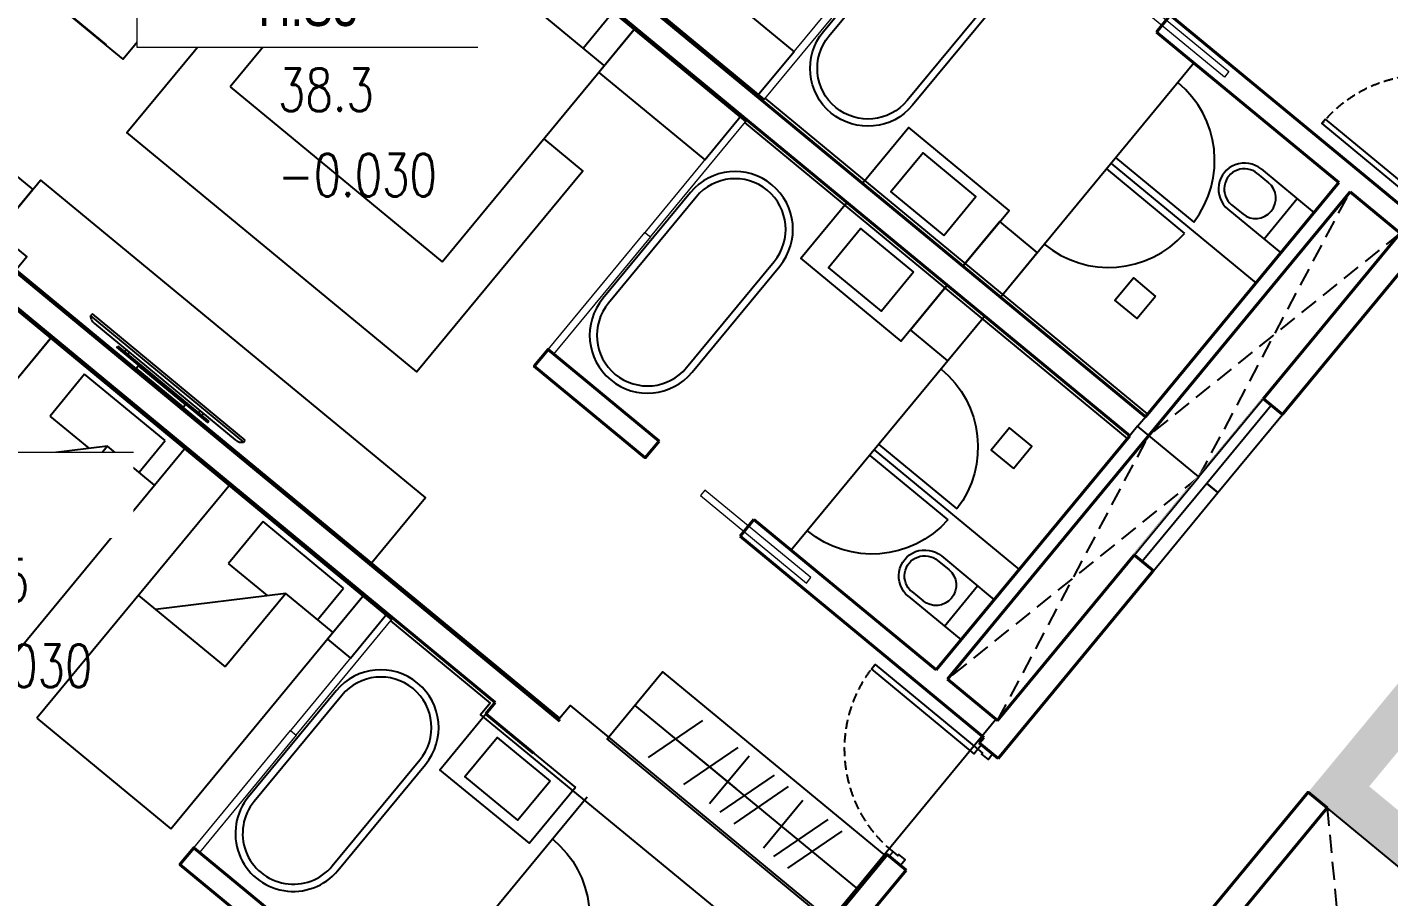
# Model space of a CAD drawing. Header units: millimetres. Extents: x -361675616 to 361246347, y -284141842 to 284396604.
# Drawn here: x -110954 to -101543, y 85480 to 91492 of the extents above; entities that cross this region are included whole.
import ezdxf
from ezdxf.enums import TextEntityAlignment as Align
from ezdxf.xclip import XClip

# ---------------------------------------------------------------- set-up
doc = ezdxf.new("R2010")
doc.units = ezdxf.units.MM
doc.header["$LTSCALE"] = 100
doc.header["$MEASUREMENT"] = 0
doc.header["$XCLIPFRAME"] = 0
doc.set_wipeout_variables(frame=1)
doc.linetypes.add('HIDDEN', pattern=[0.375, 0.25, -0.125])
doc.linetypes.add('TYPICAL 2 +1 BEDROOM FRONT$0$DASHED2', pattern=[9.524999999999999, 6.35, -3.175])
for name, color, linetype in [('A-ANNO-DIMS', 50, 'Continuous'), ('A-ANNO-ROOM', 50, 'Continuous'), ('A-DRAIN', 251, 'Continuous'), ('A-FURNITURE', 251, 'Continuous'), ('A-UNIT', 1, 'Continuous'), ('dien tich thong thuy', 3, 'Continuous'), ('IDEA - dim', 251, 'Continuous'), ('KT-Khuat', 9, 'HIDDEN'), ('KT-Net manh', 139, 'Continuous'), ('TYPICAL 2 +1 BEDROOM FRONT$0$A-_DOOR----_E-', 32, 'Continuous'), ('Xref_NT1+NT2_MBDV Cot vach_220729$0$ccu12-Hatch', 250, 'Continuous')]:
    doc.layers.add(name, color=color, linetype=linetype)
for name, color, linetype, lineweight in [('KT-Chuviet', 255, 'Continuous', 15), ('KT-Net cat', 1, 'Continuous', 40), ('KT-Net cua', 87, 'Continuous', 9), ('KT-Net thay', 7, 'Continuous', 15), ('KT-Net truc', 18, 'Continuous', 15)]:
    doc.layers.add(name, color=color, linetype=linetype, lineweight=lineweight)
doc.styles.add('220126_HDN_HBA typical plan$0$211210_HDN_HBA_TYPICAL PLAN CORE OPT 1$0$HBA-Text', font='GOTHIC.TTF')
doc.styles.add('font unicode ccu', font='arial.ttf')
doc.styles.add('ROMANS', font='ROMANS.SHX')

# ---------------------------------------------------------------- blocks, each defined once
blk = doc.blocks.new('bath')
at = {"elevation": -1.073185103658836e-06}
for points in [[(-6268.288765812293, -73045.86497504462, -1), (-6268.288765812293, -73845.86497506325), (-7218.28876571916, -73845.86497506371, -1), (-7218.28876571916, -73045.86497504462)], [(-6268.288765812293, -73095.86497504462, -1), (-6268.288765812293, -73795.86497506371), (-7218.28876571916, -73795.86497506325, -1), (-7218.28876571916, -73095.86497504462)]]:
    blk.add_lwpolyline(points, format="xyb", close=True, dxfattribs=at)
blk = doc.blocks.new('qweewe')
for p, q in [((-226617.649540008, -3043559.718917042, 0.0008727778800783348), (-226617.6495399146, -3043199.718917044, 0.0008727778800783348)), ((-226142.6495399146, -3043199.718917163, 0.0008727778800783348), (-226617.6495399146, -3043199.718917044, 0.0008727778800783348)), ((-226467.6495400079, -3043559.718917079, 0.0008727778800783348), (-226467.6495399145, -3043199.718917081, 0.0008727778800783348)), ((-226142.649539925, -3043239.718917165, 0.0008727778800783348), (-226242.649539925, -3043239.718917139, 0.0008727778800783348)), ((-226142.6495399976, -3043519.718917165, 0.0008727778800783348), (-226242.6495399976, -3043519.718917141, 0.0008727778800783348)), ((-226142.649540008, -3043559.718917165, 0.0008727778800783348), (-226617.649540008, -3043559.718917042, 0.0008727778800783348))]:
    blk.add_line(p, q)
for centre, radius, start, end in [((-226242.6495399613, -3043379.718917141, 0.0008727778800783348), 139.9999999999927, 89.99999998332474, 269.9999999833247), ((-226142.6495399613, -3043379.718917165, 0.0008727778800783348), 179.9999999999927, 269.9999999833247, 89.99999998332474), ((-226142.6495399613, -3043379.718917165, 0.0008727778800783348), 139.9999999999927, 269.9999999833247, 89.99999998332474)]:
    blk.add_arc(centre, radius, start, end)
blk = doc.blocks.new('BEDH-1')
for p, q in [((475, -1.054711873393899e-13), (-475, 1.054711873393899e-13)), ((-475, 1.054711873393899e-13), (-475.0000000000002, -1050)), ((-381.8394731497392, -27.72451273631296), (-381.8394731497393, -215.2726866770535)), ((-20.94842891092413, -27.72451273631304), (-381.8394731497392, -27.72451273631296)), ((-20.94842891092416, -169.6087834425271), (-20.94842891092413, -27.72451273631304)), ((379.7956140944734, -27.72451273631313), (52.11540216114371, -27.72451273631306)), ((52.11540216114371, -27.72451273631306), (52.11540216114368, -169.6087834425271)), ((379.7956140944734, -169.6087834425271), (379.7956140944734, -27.72451273631313)), ((474.9999999999998, -1050), (475, -1.054711873393899e-13)), ((-162.6479800441303, -169.608783442527), (-475.0000000000001, -498.4003835124894)), ((474.9999999999999, -169.6087834425272), (-162.6479800441303, -169.608783442527)), ((-162.6479800441303, -169.608783442527), (-162.6479800441303, -498.4003835124894)), ((-206.9290897110478, -215.2726866770535), (-381.8394731497393, -215.2726866770535)), ((-475.0000000000001, -498.4003835124894), (-162.6479800441303, -498.4003835124894)), ((-475.0000000000002, -1050), (474.9999999999998, -1050))]:
    blk.add_line(p, q)
blk = doc.blocks.new('weqwq333')
blk.add_wipeout([(789.9991194265974, -3.254973069968852e-07), (789.9999072943253, 22.459753119357448), (747.0709751061902, 22.459753119357444), (747.4999072943253, 24.95975311935699), (747.0709751061902, 27.459753119356876), (995.9999072943253, 27.45975311935689), (995.9999072943253, 37.459753119357), (930.999907294326, 37.459753119357), (930.999907294326, 57.459753119357), (1231.8664491169725, 57.459753118988104), (1249.7089296661925, 59.06439810742923), (1266.9787932754527, 63.82683536194902), (1278.4893502848695, 73.1432942404494), (1289.9999072942878, 82.4597531189515), (1289.9999072941914, 102.45975311891728), (-160.00009270580904, 102.45975311950394), (-160.00009270581904, 82.45975311947211), (-148.48953569637888, 73.14329424100924), (-136.9789786872534, 63.826835362552735), (-119.70911507775418, 59.06439810790778), (-101.86663452839275, 57.4597531194338), (198.99990729432534, 57.45975311935696), (198.99990729432534, 37.45975311935696), (133.99990729432488, 37.459753119356954), (133.99990729432488, 27.459753119356844), (382.9288394824605, 27.459753119358677), (382.9288394824605, 22.459753119357426), (339.9999072943251, 22.459753119357423), (339.9991199803412, 0.015785265669614107)]).dxf.layer = 'A-DRAIN'
at = {"layer": 'A-DRAIN'}
for p, q in [((-160.0000927059446, 102.4597531193867), (-160.0000927057117, 82.45975311938673)), ((1289.999907294055, 102.4597531189211), (-160.0000927059446, 102.4597531193867)), ((-160.0000927059446, 102.4597531193867), (-160.0000927057117, 82.45975311938673)), ((1289.999907294055, 82.45975311892107), (1289.999907294055, 102.4597531189211)), ((1289.999907294055, 82.45975311892107), (1289.999907294055, 102.4597531189211)), ((-160.0000927057117, 82.45975311938673), (1289.999907294055, 82.45975311892107)), ((-136.9789786871988, 63.8268353624735), (-160.0000927057117, 82.45975311938673)), ((-101.8666345283855, 57.45975311938673), (1231.866449116962, 57.45975311892107)), ((1266.97879327531, 63.82683536177501), (1289.999907294055, 82.45975311892107))]:
    blk.add_line(p, q, dxfattribs=at)
for points in [[(133.9999072942883, 37.4597531191539), (995.9999072942883, 37.4597531191539), (995.9999072945211, 27.45975311938673), (133.9999072945211, 27.45975311938673)], [(198.9999072942883, 57.45975311938673), (228.9999072940554, 57.45975311938673), (228.9999072942883, 37.45975311938673), (198.9999072942883, 37.4597531191539)], [(339.9999072942883, 22.4597531191539), (789.9999072942883, 22.4597531191539), (789.9991194263566, -3.254972398281097e-07), (339.9991199802607, 0.01578526548109949)], [(930.9999072942883, 57.4597531191539), (900.9999072945211, 57.4597531191539), (900.9999072942883, 37.45975311938673), (930.9999072945211, 37.4597531191539)]]:
    blk.add_lwpolyline(points, close=True, dxfattribs=at)
for centre, radius, start, end in [((-101.8666345283855, 157.4597531193867), 99.99999999999999, 249.4439547730391, 270), ((389.9999072940554, 24.9597531191539), 7.499999999999999, 160.5287793647328, 199.4712206352672), ((389.9999072940554, 24.9597531191539), 7.499999999999999, 340.5287793647328, 19.47122063526717), ((739.9999072945211, 24.9597531191539), 7.499999999999999, 160.5287793647328, 199.4712206352672), ((739.9999072945211, 24.9597531191539), 7.499999999999999, 340.5287793647328, 19.47122063526717), ((1231.866449116962, 157.4597531189211), 99.99999999999999, 270, 290.5560452225344)]:
    blk.add_arc(centre, radius, start, end, dxfattribs=at)
blk = doc.blocks.new('*U51')
at = {"layer": 'TYPICAL 2 +1 BEDROOM FRONT$0$A-_DOOR----_E-'}
for points in [[(79.99999999912372, 920), (39.9999999991237, 920), (39.99999999912325, 0), (79.99999999912325, 0)], [(0, 0), (0, 0), (0, 0), (39.99999999912325, 0), (39.99999999912325, -42), (49.99999999912689, -42), (49.99999999912689, -100), (0, -100), (0, -100), (0, -100)], [(1000, 0), (1000, 0), (1000, 0), (960.0000000008731, 0), (960.0000000008731, -42), (950.0000000008731, -42), (950.0000000008731, -100), (1000, -100), (1000, -100), (1000, -100)]]:
    blk.add_lwpolyline(points, close=True, dxfattribs=at)
at = {"layer": 'TYPICAL 2 +1 BEDROOM FRONT$0$A-_DOOR----_E-', "color": 8, "linetype": 'TYPICAL 2 +1 BEDROOM FRONT$0$DASHED2', "ltscale": 0.1}
blk.add_arc((39.99999999912325, 0), 920.0000000017498, 0, 90, dxfattribs=at)
blk = doc.blocks.new('Hotel Module')
at = {"layer": 'A-FURNITURE'}
for p, q in [((499.9891728664152, -1866.064524328074, 1.32185813727162e-09), (500.0002424994964, -170.0044834779401, 1.32185813727162e-09)), ((305.7271338588107, -637.8422030876973, -0.1498657774161136), (742.6212902515836, -512.3685096389381, -0.1498657774161133)), ((305.7263149208084, -763.3187479877379, -0.1498657774161134), (742.6204713097613, -637.8450545461965, -0.1498657774161136)), ((2915.167771033244, -2019.302723193192, 0.05708577511389849), (2915.12912182635, -719.3699259734713, 0.05589762573088192)), ((305.725693669061, -858.5053769310471, -0.1498657774161133), (733.9642658624434, -858.5081718990696, -0.1498657774161133)), ((305.7239882702415, -1119.801207182696, -0.1498657774161136), (742.6181446666451, -994.3275137410965, -0.1498657774161135)), ((305.723169328543, -1245.277752089954, -0.1498657774161133), (742.6173257156333, -1119.804058640933, -0.1498657774161137)), ((499.9916451125609, -2170.000567463983, 1.32185813727162e-09), (499.9930888469898, -1266.068442273798, 1.32185813727162e-09)), ((305.7225480711786, -1340.464381027792, -0.1498657774161135), (733.9611202700471, -1340.467175997619, -0.1498657774161133)), ((2865.176448737635, -2018.621104478429, 0.08440312483235722), (2865.164705937037, -1319.06767559197, 0.08440312483235721)), ((2965.176448720762, -2018.619425858895, 0.08440773623640918), (2965.16470592223, -1319.065996978024, 0.08440773623640922)), ((292.743883002513, -1561.139428295166, -0.1498657774161135), (729.6380393951258, -1435.665734849754, -0.1498657774161135)), ((281.546012384737, -1868.435513347154, 1.32185813727162e-09), (718.440168779227, -1742.961819903809, 1.321858137705301e-09)), ((4115.162532453716, -2019.968790905143, 2.979288549069363e-06), (2015.162530689871, -2019.995003917662, -0.05002286630529613))]:
    blk.add_line(p, q, dxfattribs=at)
for points, elevation in [([(200.0004055032623, -170.0025254765642), (199.98568996416, -2169.998609456932), (799.9853639676585, -2170.002525469143), (800.0000795031228, -170.0064414755034)], 1.321848236771062e-09), ([(3427.638606143453, -1195.8668299368), (3627.63860614357, -1195.866829936916), (3627.638606147259, -1395.866829936858), (3427.638606145425, -1395.866829942388)], 0.05649170113453097), ([(3714.65381529068, -2355.041149470955), (4114.653356135583, -2355.719046805287), (4115.160914374239, -2020.310236067802), (3715.161373531053, -2019.632338731783)], -1.321960033627556e-09), ([(4114.653356135583, -2355.719046805287), (3614.653907579152, -2354.905574804143), (3613.430003477959, -3254.905450709324), (4113.429452032586, -3255.718922710075)], -1.321960041867493e-09), ([(4036.690993918761, -2592.880189376054), (3686.69131548029, -2592.405664037884), (3686.047316812619, -3067.405227385563), (4036.046995251076, -3067.87975271992)], 9.379878892104392e-07), ([(4115.160432307755, -5150.018985117087), (3715.160432305915, -5150.016926137774), (3715.162492952048, -4199.999102585134), (4115.162492944612, -4200.001161562192)], -2.980796936447472e-06), ([(600.0086237774667, -7650.006546646269), (85.02122882005642, -7650.006470228996), (85.02122882191179, -9800.003202212625), (600.0086237773139, -9800.003278629796)], -3.154896239219995e-08)]:
    blk.add_lwpolyline(points, close=True, dxfattribs=dict(at, elevation=elevation))
for points, elevation in [([(199.5696688816533, -7650.006468864784), (684.5870401366265, -7650.006468864725), (684.8131968183006, -4200.003166677809), (84.82657614446362, -4200.003166674214), (85.02122882005642, -7650.006470229098)], 1.321848774101658e-09), ([(3118.346123889838, -5150.012553133172), (3118.346122764735, -4800.012553129345), (1318.346122766598, -4800.012559868497), (1318.346131107537, -7400.012559762399), (3118.346131101935, -7400.012553026987), (3118.346129982572, -7050.012553133114)], -2.980796936553291e-06), ([(3395.250729723528, -7992.929917983653), (3395.098295707954, -7741.048713767988), (1693.056613975001, -7741.454124493466), (1693.056619104726, -7840.519221447335), (1693.208384508951, -9599.705430485483)], -2.980796936606633e-06), ([(3395.250729725485, -9502.292308187229), (3395.098295704207, -9754.173512399284), (1693.056613969413, -9753.768101679132), (1693.0566191084, -9654.703004717754), (1693.20838450524, -7895.516795687421)], -2.980796936496912e-06)]:
    blk.add_lwpolyline(points, dxfattribs=dict(at, elevation=elevation))
for centre, start, end in [((2890.176448735823, -2018.620684816968, 0.08440312483235721), 92.04767493532093, 180.0009617760125), ((2940.176448722741, -2018.619845512789, 0.08440773623640914), 0.0009617760125476689, 87.95424866781944)]:
    blk.add_arc(centre, 699.9999999999987, start, end, dxfattribs=at)
at = {"layer": 'KT-Khuat', "ltscale": 5}
blk.add_lwpolyline([(4199.760832263943, -169.9982833489194), (2015.162531005859, -619.9982953643193)], dxfattribs=at)
at = {"layer": 'KT-Khuat', "ltscale": 5, "elevation": 0.003657298704813498}
blk.add_lwpolyline([(2015.163674367788, -169.9955327843782), (4199.760739334379, -619.9982953730505)], dxfattribs=at)
at = {"layer": 'KT-Net cat'}
for p, q in [((1815.162531004076, -169.9982972564758), (1815.16253155181, 0.001738849096000195)), ((4199.987169034401, 0.00171119678998366, -2.199191523116414e-08), (1815.162570214714, 0.001702743553323671, -0.0447357792765899)), ((149.695821975889, -0.002524086070479825, 0.003657300027069153), (815.1625315592537, -0.002541160094551742, -0.0447357792765898)), ((1865.16253100404, -169.9982969649718), (1815.162531004076, -169.9982972564758)), ((1865.162531004076, -2354.905466405849), (1865.16253100396, -169.9982509081892)), ((4199.760832263943, -169.9982833489194), (2015.162531005852, -169.9982960900234)), ((2015.162531005837, -169.9982960898196), (2015.162531005866, -619.9982953644649)), ((4115.003868086613, -719.9982953728759), (2015.162530830974, -719.9982953643485)), ((2015.162531005859, -719.9982953644067), (2015.162531005917, -2354.905512752011)), ((4114.416879049386, -10099.99825588199), (4115.003868086613, -719.9982953728759)), ((2015.162531005917, -2354.905512752011, -0.04473577927659003), (1865.162531004076, -2354.905466405849, -0.04473577927659005))]:
    blk.add_line(p, q, dxfattribs=at)
for points in [[(149.736118893743, -170.0025240869436), (815.1625310129311, -170.0025411600363), (815.1625315592828, 0.005887257750146091)], [(4199.760739334379, -619.9982953730505), (2015.162530830981, -619.9982953643193)]]:
    blk.add_lwpolyline(points, dxfattribs=at)
at = {"layer": 'KT-Net cat', "elevation": -0.05479021315888889}
blk.add_lwpolyline([(2015.162531002141, -3204.905512759564), (1865.162531007802, -3204.905466411466), (1865.16253100591, -4200.000075800679), (2015.162531007758, -4200.000122146783)], close=True, dxfattribs=at)
at = {"layer": 'KT-Net cua'}
for points, elevation in [([(1906.461335022199, -1795.095547073957), (1956.461335027772, -1795.09554707614), (1956.461335024062, -2745.095547079662), (1906.461335025946, -2745.095547081597)], -0.05479021315888889), ([(3065.162511341943, -4200.000128455562), (3065.162511341972, -4150.000128455504), (2015.162531007802, -4150.000131713459), (2015.16253100591, -4200.000131715118)], -0.05479021315884041), ([(3065.162511347538, -4200.000128457308), (3065.162511341965, -4150.000128459229), (4115.162491677984, -4150.000132795525), (4115.162491681753, -4200.000132791742)], -0.05479021315884045)]:
    blk.add_lwpolyline(points, close=True, dxfattribs=dict(at, elevation=elevation))
at = {"layer": 'A-FURNITURE', "rotation": 270.0009617747954}
blk.add_blockref('qweewe', (3045848.685515605, -227286.5634756674, -0.0008727778803206288), dxfattribs=at)
at = {"layer": 'A-FURNITURE'}
blk.add_blockref('bath', (9746.731677098942, 69713.72864655024, -0.07493039716442061), dxfattribs=at)
at = {"layer": 'A-FURNITURE', "xscale": -2.000000000000002, "yscale": 2.000000000000002, "zscale": 2.000000000000002, "rotation": 269.9996115246304}
blk.add_blockref('BEDH-1', (4115.153338149808, -6100.019311636584, -2.980796928870634e-06), dxfattribs=at)
at = {"layer": 'KT-Net cua', "rotation": 179.999764382085}
blk.add_blockref('*U51', (1815.162325612189, -149.9982250546745, -0.04473577927658277), dxfattribs=at)
at = {"layer": 'A-FURNITURE', "xscale": -0.9450000000000011, "yscale": 0.9450000000000011, "zscale": 0.945000000000001, "rotation": 269.997740805419}
blk.add_blockref('weqwq333', (102.7676447185004, -6633.924260896383, -3.154896238309265e-08), dxfattribs=at)
at = {"layer": 'KT-Net cat'}
blk.add_line((85.00231740503659, -2499.999924721109, 1.321858349775246e-09), (85.00936232104141, -10100.00319873763, 1.321858838967266e-09), dxfattribs=at)
blk = doc.blocks.new('single bed')
at = {"layer": 'A-DRAIN', "linetype": 'HIDDEN', "ltscale": 0.25}
blk.add_line((230713.3207743447, -276967.3082654867, -2.431805101149275e-08), (230713.3207743429, -275767.3082654867, -2.431805101149275e-08), dxfattribs=at)
at = {"layer": 'A-FURNITURE'}
for p, q in [((228613.3207743447, -275767.3082654867, -2.431805101149275e-08), (228613.3207743429, -276967.3082654849, -2.431805101149275e-08)), ((230713.3207743429, -275767.3082654867, -2.431805101149275e-08), (228613.3207743447, -275767.3082654867, -2.431805101149275e-08)), ((229715.7250727639, -275767.3082654867, -2.431805101149275e-08), (229715.7250727639, -276544.8155166022, -2.431805101149275e-08)), ((230373.3082728889, -276544.8110580742, -2.431805101149275e-08), (229715.7208371628, -275920.1114767063, -2.431805101149275e-08)), ((230657.0738419816, -276106.4261478726, -2.431805101149275e-08), (230281.9774941076, -276106.4286910892, -2.431805101149275e-08)), ((230281.9798659533, -276456.2494579609, -2.431805101149275e-08), (230281.9774941076, -276106.4286910892, -2.431805101149275e-08)), ((230657.0787357893, -276828.2082363348, -2.431805101149275e-08), (230657.0738419816, -276106.4261478726, -2.431805101149275e-08)), ((230373.3082728889, -276544.8110580742, -2.431805101149275e-08), (229715.7250727639, -276544.8155166022, -2.431805101149275e-08)), ((230373.3111374918, -276967.3082654849, -2.431805101149275e-08), (230373.3082728889, -276544.8110580742, -2.431805101149275e-08)), ((230373.3101943843, -276828.2101603337, -2.431805101149275e-08), (230657.0787357893, -276828.2082363348, -2.431805101149275e-08)), ((228613.3207743429, -276967.3082654849, -2.431805101149275e-08), (230713.3207743447, -276967.3082654867, -2.431805101149275e-08))]:
    blk.add_line(p, q, dxfattribs=at)
blk = doc.blocks.new('Studio 1')
at = {"layer": 'A-FURNITURE'}
blk.add_line((-4168.476701719119, -1875.556295547241, 0.02662335263600499), (-2894.960590601753, -333.2026266336034, -0.02339113894320586), dxfattribs=at)
for points, elevation in [([(-8380.23451319852, 1473.694998934894), (-8125.522961586728, 1782.113587031214), (-7739.99566194322, 1463.280838692604), (-7994.707213543137, 1154.862250598177)], 8.696305138962111e-10), ([(-5835.750926814522, -628.0910073332197), (-5581.03937520599, -319.6724192369438), (-5422.554557776093, -450.5683396402746), (-5677.266109377626, -758.9869277327525)], -1.118719964344816e-10), ([(-4251.212895491408, -1808.117383886696), (-3932.198564215782, -1423.11093363972), (-4548.258273462561, -912.746616211356), (-4867.272604736223, -1297.753066462101)], -0.07493984387752263), ([(-4326.601890839389, -1644.744403992416), (-4103.364994433941, -1375.179405961753), (-4469.203205860933, -1072.215046708108), (-4692.440102262655, -1341.780044740648)], -0.0749389045676725)]:
    blk.add_lwpolyline(points, close=True, dxfattribs=dict(at, elevation=elevation))
blk.add_arc((-3482.925929536199, -1047.310041398843, 0.1110394635984995), 699.9999999999991, 230.4492108990598, 318.4024977812969, dxfattribs=at)
at = {"layer": 'KT-Net cat'}
for p, q in [((-10462.21447310311, 3192.649730977151, 1.006037381179875e-08), (-4931.445823225338, -1375.44997498559, 1.00591823626192e-08)), ((-4867.272604736223, -1297.753066462086, -0.07493984387752263), (-4931.445823226328, -1375.449974986826, 1.006034765270585e-08)), ((-4867.272604736223, -1297.753066462086, -0.07493984387751428), (-4538.724335427309, -1569.933361148898, -0.07493984387752321))]:
    blk.add_line(p, q, dxfattribs=at)
at = {"layer": 'KT-Net cat', "elevation": -0.05479858668689012}
blk.add_lwpolyline([(-3572.7661332563, 226.5709477905184), (-3477.249508076929, 342.2280890132533), (-4244.516955887564, 975.8793694201158), (-4340.033581063806, 860.2222281992581)], close=True, dxfattribs=at)
at = {"layer": 'KT-Net cua', "elevation": -0.05479858668684164}
for points in [[(-5008.647228986025, 50.6200119741552), (-4970.094741585912, 18.78126647330646), (-4301.481101035402, 828.3834887892735), (-4340.033588437378, 860.2222342882305)], [(-5008.647228989284, 50.62001196670462), (-4970.094741588007, 18.7812664732628), (-5638.708387992796, -790.8209510054294), (-5677.260875392254, -758.9822055045515)]]:
    blk.add_lwpolyline(points, close=True, dxfattribs=at)
at = {"layer": 'A-ANNO-DIMS', "xscale": -0.9999999999999988, "rotation": 50.44882673723854}
for p in [(-73716.31601197225, 354647.1209142227, 2.518768152538896e-08), (-72482.37613560776, 353628.592143033, 2.518768152538896e-08)]:
    blk.add_blockref('single bed', p, dxfattribs=at)
at = {"layer": 'A-FURNITURE', "rotation": 230.4482491130975}
blk.add_blockref('bath', (47727.85911227507, -52167.61020372991, -0.07493877069242176), dxfattribs=at)
blk = doc.blocks.new('standard-1')
at = {"layer": 'KT-Khuat', "ltscale": 5}
blk.add_line((238013.1439898368, -271237.3194152155), (236714.2036819405, -272537.2597085941), dxfattribs=at)
at = {"layer": 'KT-Net cat'}
blk.add_lwpolyline([(236615.0386775082, -271237.3205589912), (236312.9188564122, -271237.3208061522), (236312.9188564104, -271067.3208061534), (238013.143989623, -271067.3194152146), (238013.1439896211, -271237.3194152155), (236715.0387085075, -271237.3204771822), (236714.2036819405, -272537.2597085941)], dxfattribs=at)
blk = doc.blocks.new('TAG CAO DO SAN')
blk.add_wipeout([(1526701.778855525, -266095.2298759429), (1527644.6359120198, -266095.2298759429), (1527644.6359120198, -266566.65840419114), (1526701.778855525, -266566.65840419114)]).dxf.layer = 'KT-Net thay'
at = {"layer": 'KT-Net thay', "flags": 128}
blk.add_lwpolyline([(1526701.778855525, -266095.2298759429), (1526701.778855525, -266566.6584041911), (1527644.63591202, -266566.6584041911), (1527644.63591202, -266095.2298759429)], close=True, dxfattribs=at)
for points in [[(1526701.778855525, -266330.9441400666), (1527644.63591202, -266330.9441400666)], [(1526701.778855525, -266566.6584041911), (1527644.63591202, -266566.6584041911)]]:
    blk.add_lwpolyline(points, dxfattribs=at)
at = {"layer": 'KT-Chuviet', "color": 31, "style": 'ROMANS', "width": 0.75}
blk.add_text('DTTT:', height=117.8571320618522, dxfattribs=at).set_placement((1526748.92170835, -266507.8139601254))
at = {"layer": 'KT-Chuviet', "color": 31, "style": 'font unicode ccu', "width": 0.75}
blk.add_attdef('TÊNPHÒNG', text='', height=117.85713, dxfattribs=at).set_placement((1527175.308820772, -266213.4467624734), align=Align.MIDDLE_CENTER)
at = {"layer": 'KT-Chuviet', "color": 31, "ltscale": 15, "style": 'ROMANS', "width": 0.75, "flags": 8}
blk.add_attdef('CAO-DO', (1527091.943339912, -266507.7298381611), '', height=117.8571320618522, dxfattribs=at)
blk = doc.blocks.new('A$C418F5BC8')
at = {"layer": 'A-ANNO-ROOM', "insert": (648.1133449638728, 1090.790118377889), "char_height": 600, "attachment_point": 2, "rotation": 50.44882673977027, "style": '220126_HDN_HBA typical plan$0$211210_HDN_HBA_TYPICAL PLAN CORE OPT 1$0$HBA-Text'}
blk.add_mtext_dynamic_manual_height_columns('SL-S', width=722857412.8743668, gutter_width=9765.624999999996, heights=[0], dxfattribs=at)
blk = doc.blocks.new('A$C2A6C5140')
at = {"layer": 'A-ANNO-ROOM', "insert": (731.4497625969816, 1190.0169191678, 0.0003277973379295924), "char_height": 600, "attachment_point": 2, "rotation": 50.44882673977027, "style": '220126_HDN_HBA typical plan$0$211210_HDN_HBA_TYPICAL PLAN CORE OPT 1$0$HBA-Text'}
blk.add_mtext_dynamic_manual_height_columns('2-BR', width=722857412.8743668, gutter_width=9765.624999999996, heights=[0], dxfattribs=at)
blk = doc.blocks.new('A$C5388591E')
at = {"layer": 'A-ANNO-ROOM', "insert": (894.3001998505497, 842.1987865094561, 0.0004622000541105721), "char_height": 600, "attachment_point": 2, "rotation": 1.4064704596368105, "style": '220126_HDN_HBA typical plan$0$211210_HDN_HBA_TYPICAL PLAN CORE OPT 1$0$HBA-Text'}
blk.add_mtext_dynamic_manual_height_columns('3-BR', width=722857412.8743668, gutter_width=9765.624999999996, heights=[0], dxfattribs=at)
blk = doc.blocks.new('A$C21AF0CCA')
at = {"layer": 'A-ANNO-ROOM', "insert": (1197.56892258345, 814.6835720778872), "char_height": 600, "attachment_point": 2, "rotation": 0.10542954816276216, "style": '220126_HDN_HBA typical plan$0$211210_HDN_HBA_TYPICAL PLAN CORE OPT 1$0$HBA-Text'}
blk.add_mtext_dynamic_manual_height_columns('1-BR+', width=722857412.8743668, gutter_width=9765.624999999996, heights=[0], dxfattribs=at)
blk = doc.blocks.new('CUATRUCKT')
at = {"color": 18, "true_color": 0x000000}
blk.add_wipeout([(-91572.96128338002, 101761.32272071688), (-91719.45467830324, 101882.30235377784), (-92610.93605435552, 100802.82981764272), (-92464.43553772937, 100681.84388162506)], dxfattribs=at).dxf.layer = 'KT-Net manh'
at = {"layer": 'IDEA - dim', "extrusion": (-2.170903207655649e-05, 4.225651820573034e-05, 0.9999999988715524)}
for points, elevation in [([(-92103.51492872018, 101291.6281408479), (-92026.40937070768, 101227.9513560391), (-91580.67187704587, 101767.6902621262), (-91657.77743505833, 101831.367046935)], 6.288476006000584), ([(-92549.25142793536, 100751.8884136692), (-92472.14586992285, 100688.2116288604), (-92026.40837626104, 101227.9505349474), (-92103.51393427352, 101291.6273197563)], 6.275344992351053)]:
    blk.add_lwpolyline(points, close=True, dxfattribs=dict(at, elevation=elevation))
at = {"layer": 'KT-Net cat', "elevation": -1.545352606135643e-09}
for points in [[(-91711.75154370168, 101875.9407272346), (-91580.67189862607, 101767.6904369963)], [(-92603.22553624051, 100796.4620935282), (-92472.14588819366, 100688.2118008362)]]:
    blk.add_lwpolyline(points, dxfattribs=at)

msp = doc.modelspace()

# ---------------------------------------------------------------- hatches: boundary and pattern name
at = {"layer": 'Xref_NT1+NT2_MBDV Cot vach_220729$0$ccu12-Hatch', "ltscale": 0.5}
h = msp.add_hatch(dxfattribs=at)
h.set_pattern_fill('VATLIEU04', color=256, scale=50, angle=45, pattern_type=2)
h.set_pattern_definition([(94.99999999999984, (-1153005.893971326, 53036.63209459306), (275.7759995861103, 231.4035394059837), [37.49999999999999, -412.4999999999999]), (40.00000000000002, (-1153005.893971326, 53036.63209459306), (-314.996083695443, 216.8840747990137), [30, -330]), (145.4514, (-1152982.912640312, 53055.91572383096), (-39.21973430971335, 448.287641099735), [31.870095, -350.571056]), (91.18419999999934, (-1153076.604649444, 53107.34277271171), (435.8465000455986, 318.8068825982365), [56.24999999999995, -618.7499999999992]), (141.6356, (-1153040.284091244, 53133.90998999745), (-13.94950748652536, 674.8558447021788), [47.805144, -525.8565]), (36.18420000000004, (-1153076.604649444, 53107.34277271171), (-13.95003443662637, 674.855833957623), [45, -495]), (66, (-1153023.571640855, 53125.02044224138), (353.3857860571512, 68.691238233885), [37.49999999999963, -412.499999999997]), (11.00000000000003, (-1153023.571640855, 53125.02044224138), (-170.3542965309771, 342.4042176993831), [30, -330]), (116.4514, (-1152994.122821661, 53130.74469331306), (183.0318085066423, 411.0953098697152), [31.870095, -350.571056]), (82.50000000000001, (-1153005.893971326, 53036.63209459306), (-113.3965926531701, 121.9949088062736), [0, -325.999999999997, 0, -334.999999999997, 0, -331.249999999997]), (52.49999999999999, (-1153005.893971326, 53036.63209459306), (-46.43647110123004, 232.4547249501817), [0, -191, 0, -318.5, 0, -126.25]), (12.5, (-1153084.736377428, 52957.78968849077), (196.709083659603, 180.7603809074303), [0, -125, 0, -390, 0, -517.5]), (2.499999999999997, (-1153120.091716487, 52922.43434943144), (170.7949915992331, 241.5799034369745), [0, -162.5, 0, -259, 0, -367.5]), (90, (-1153005.893971326, 53036.63209459306), (-212.5, 0), []), (90, (-1153049.204261673, 53079.94238494075), (-212.5, 0), [])])
h.paths.add_polyline_path([(-100022.5256455455, 88247.60676292966), (-101678.1202010983, 86242.86072723728), (-99673.37423321282, 84587.26622768166), (-98017.77967766023, 86592.01226337414), (-98480.41331039768, 86974.07248942732), (-98289.38316937236, 87205.38933969954), (-97595.43268636268, 86632.29897262095), (-98041.16968194002, 86092.55965519673), (-92952.19890843568, 81889.89649688161), (-91169.25092553257, 84048.8537660893), (-98725.60136724802, 90289.17170582927), (-98534.5712262227, 90520.48855610145), (-90746.90393400591, 84089.14047514695), (-92911.91219925744, 81467.54950550091), (-98232.19982296534, 85861.24280492455), (-99633.08752396193, 84164.91923638892), (-102100.4671923693, 86202.57401796855), (-100062.8126395595, 88669.95340744552), (-99831.49578928723, 88478.92326642023), (-99831.49550452063, 88478.92361320177), (-99291.7561872185, 88033.18661747602), (-99482.78632824382, 87801.86976720387)])

# ---------------------------------------------------------------- next in the draw order: block references
at = {"layer": 'A-UNIT', "rotation": 230.4487736261904}
msp.add_blockref('Hotel Module', (-100049.8260237811, 91512.45790241068, -1.5453350997492e-09), dxfattribs=at)

# ---------------------------------------------------------------- next in the draw order: block references
at = {"layer": 'A-UNIT', "xscale": -1, "rotation": 230.4488797670692}
msp.add_blockref('Hotel Module', (-105398.6705281959, 85035.58543119772, -1.545107757844995e-09), dxfattribs=at)

# ---------------------------------------------------------------- next in the draw order: block references
at = {"layer": 'A-ANNO-DIMS', "rotation": 50.44882673721241}
msp.add_blockref('standard-1', (-462667.5414763677, 75287.83026126954), dxfattribs=at)
at = {"layer": 'A-UNIT', "linetype": 'HIDDEN', "xscale": -1, "rotation": 100.8976534744509}
msp.add_blockref('Studio 1', (-108137.1464549321, 81719.6979436814), dxfattribs=at)

# ---------------------------------------------------------------- next in the draw order: linework, layer by layer
at = {"layer": 'dien tich thong thuy', "elevation": -2.232288167397019e-10}
msp.add_lwpolyline([(-96251.98392343707, 77760.74809235409), (-93087.24770156824, 81592.89431155905), (-96622.62033217633, 84512.5377853161), (-96613.00075225608, 84524.18591260446), (-98232.19982290914, 85861.24280515652), (-98582.42174830736, 85437.1619128404), (-98563.1453441194, 85421.2427344199), (-99629.73029827257, 84129.72365384812), (-100481.7909464519, 84833.38733244115), (-100465.8717678963, 84852.66373679614), (-101969.3862732933, 86094.32040423636), (-102859.7261154064, 85016.36455848264), (-102848.0942650865, 85006.74596538757), (-103731.2182668591, 83937.38066274674), (-101934.6573846788, 82453.71327480256), (-102007.885629195, 82365.04178480008), (-98252.84203942533, 79263.9858897786), (-98179.61389859341, 79352.65725531675)], close=True, dxfattribs=at)

# ---------------------------------------------------------------- next in the draw order: block references
at = {"layer": 'KT-Net truc'}
ref = msp.add_blockref('TAG CAO DO SAN', (-3926950.430017081, 757180.8310156643, 1.749628571844725e-05), dxfattribs=dict(at, xscale=2.5, yscale=2.5, zscale=2.5))
XClip(ref).set_block_clipping_path([(1526674.1636322693, -266330.944140067), (1527644.6359120195, -266095.2298759429)])
ref.add_attrib('CAO-DO', '38.3', (-109220.5716673007, 90911.50642026159, 1.749628571844725e-05), dxfattribs={"layer": 'KT-Chuviet', "color": 31, "ltscale": 15, "height": 294.6428301546305, "style": 'ROMANS', "width": 0.7500000000000001})
ref.add_attrib('CAO-DO', '-0.030', (-109220.5716673007, 90322.22075995234, 1.749628571844725e-05), dxfattribs={"layer": 'KT-Chuviet', "color": 31, "ltscale": 15, "height": 294.6428301546305, "style": 'ROMANS', "width": 0.7500000000000001})
ref.add_attrib('TÊNPHÒNG', 'H.S3', dxfattribs={"layer": 'KT-Chuviet', "color": 31, "height": 294.642825, "style": 'font unicode ccu', "width": 0.7500000000000001}).set_placement((-109012.1579651495, 91647.21410948074, 1.749628571844725e-05), align=Align.MIDDLE_CENTER)
ref = msp.add_blockref('TAG CAO DO SAN', (-3929331.708053841, 753788.3157620454, 2.047927417173339e-05), dxfattribs=dict(at, xscale=2.5, yscale=2.5, zscale=2.5))
XClip(ref).set_block_clipping_path([(1526674.1636322693, -266330.9441400666), (1527644.6359120198, -266095.2298759429)])
ref.add_attrib('CAO-DO', '36.5', (-111601.8497040613, 87518.99116664278, 2.047927417173339e-05), dxfattribs={"layer": 'KT-Chuviet', "color": 31, "ltscale": 15, "height": 294.6428301546305, "style": 'ROMANS', "width": 0.7500000000000001})
ref.add_attrib('CAO-DO', '-0.030', (-111601.8497040613, 86929.70550633353, 2.047927417173339e-05), dxfattribs={"layer": 'KT-Chuviet', "color": 31, "ltscale": 15, "height": 294.6428301546305, "style": 'ROMANS', "width": 0.7500000000000001})
ref.add_attrib('TÊNPHÒNG', 'H.S5', dxfattribs={"layer": 'KT-Chuviet', "color": 31, "height": 294.642825, "style": 'font unicode ccu', "width": 0.7500000000000001}).set_placement((-111393.4360019102, 88254.69885586193, 2.047927417173339e-05), align=Align.MIDDLE_CENTER)

# ---------------------------------------------------------------- next in the draw order: linework, layer by layer
at = {"layer": 'dien tich thong thuy', "elevation": -2.232442562326478e-10}
msp.add_lwpolyline([(-108436.007320651, 87394.85655016285), (-108442.3663519219, 87387.15378292483), (-107753.9301107884, 86818.85004753598), (-107820.1794043159, 86738.59665517394), (-105673.0381420396, 84970.33097583406), (-107026.2411470725, 83331.73911647081), (-107037.8009137362, 83341.28540983908), (-108161.9719994033, 81980.01691274678), (-114731.1559781756, 87405.08966322582, -0.007780902787792384), (-114153.1599997642, 89244.12112858602, -0.0712891106099994), (-113340.7989880021, 90950.90114244675), (-113161.7101810906, 91167.7583279746), (-111229.677011419, 89572.21278758785), (-111166.3499147336, 89648.89505336092)], format="xyb", close=True, dxfattribs=at)

# ---------------------------------------------------------------- next in the draw order: block references
at = {"layer": 'A-ANNO-ROOM'}
for p in [(-189530.7069264457, 172460.371857256, 5.460855537377236e-05), (-190889.2165836156, 167537.1358825558, 5.460855537377236e-05), (-200792.6048307914, 136225.8008255112, 5.461079910308954e-05)]:
    msp.add_blockref('A$C21AF0CCA', p, dxfattribs=at)
at = {"layer": 'dien tich thong thuy'}
for name, p in [('A$C418F5BC8', (-193627.8332148665, 162535.8262730713, 9.919419487628366e-05)), ('A$C418F5BC8', (-196423.0946702335, 158761.0613374173, 4.458552763712727e-05)), ('A$C2A6C5140', (-184324.1430110714, 156728.0149816945, 9.919419487628366e-05)), ('A$C418F5BC8', (-197159.0469856003, 154394.2669833445, 4.458552763712727e-05)), ('A$C418F5BC8', (-196884.0167786681, 150046.204543676, 4.458552763712727e-05)), ('A$C2A6C5140', (-186961.9323272624, 149139.8789736559, 9.919419487628366e-05)), ('A$C418F5BC8', (-198454.1163311225, 145455.9680739344, 9.919419487628366e-05)), ('A$C418F5BC8', (-199747.9958968313, 141469.2998190825, 4.458552763712727e-05)), ('A$C2A6C5140', (-189508.6406398182, 140127.2670308392, 9.919419487628366e-05)), ('A$C2A6C5140', (-191916.6485208535, 131438.3902857853, 4.458552763712727e-05)), ('A$C2A6C5140', (-194202.4980069638, 124603.3394083548, 4.458552763712727e-05)), ('A$C2A6C5140', (-196141.1504808805, 116842.4965355621, 9.919419487628366e-05)), ('A$C5388591E', (-189972.9039226725, 179563.5512734677, 4.458570785358675e-05)), ('A$C5388591E', (-206737.6566015921, 115340.5219298684, 9.91946273371655e-05))]:
    msp.add_blockref(name, p, dxfattribs=at)

# ---------------------------------------------------------------- next in the draw order: block references
at = {"layer": 'KT-Net cat'}
msp.add_blockref('CUATRUCKT', (-10698.02943898381, -12954.08385144158), dxfattribs=at)

# ---------------------------------------------------------------- next in the draw order: linework, layer by layer
at = {"layer": 'dien tich thong thuy'}
for points, elevation in [([(-108063.3250647034, 97332.70198144746), (-107138.060009848, 96568.57743609142), (-106810.1223519152, 96965.68359494828), (-102052.7088649673, 93036.82152348226), (-102125.9380437902, 92948.1492418926), (-100329.3813605152, 91464.48095802871), (-101475.6660816463, 90076.45540048766), (-101464.1002322381, 90066.90383741476), (-102855.4826808239, 88382.08769754019), (-103279.5626036516, 88732.31080485684), (-103209.3081396741, 88817.39525803617), (-105854.026140435, 91001.51505797081), (-105860.3332306404, 90993.87788660645), (-110282.0932446723, 94646.02896054056)], -1.545351296189026e-09), ([(-112883.6550197026, 91495.80661173265), (-110956.0139793845, 89903.8882026417), (-111029.2477109787, 89815.22009285471), (-107274.2000759958, 86714.16040257413), (-107200.9710645212, 86802.83282236652), (-105404.4128964722, 85319.16633639998), (-104258.1269036066, 86707.19084369291), (-104246.5610224859, 86697.63931902031), (-102855.4820320329, 88382.0884831545), (-103279.5632524427, 88732.3100192425), (-103349.3519390935, 88647.80359652541), (-105994.0780320521, 90831.91359770183), (-105987.9485174894, 90839.33673729895), (-110410.190295308, 94490.90820156438)], -1.553107142011842e-10)]:
    msp.add_lwpolyline(points, close=True, dxfattribs=dict(at, elevation=elevation))

doc.saveas('drawing.dxf')
